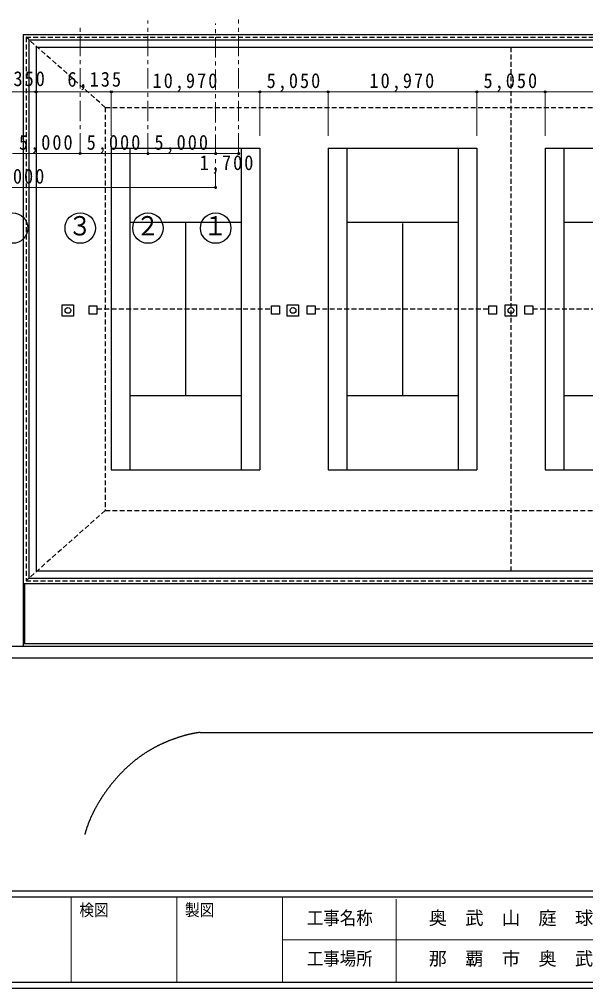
# Model space of a CAD drawing. Units: millimetres at full size, sheet at 1:300. Extents: x -143947 to 121650, y -84600 to 84600.
# Drawn here: x -8782 to 33038, y -84600 to -13020 of the extents above; entities that cross this region are included whole.
import ezdxf
from ezdxf.enums import TextEntityAlignment as Align

# ---------------------------------------------------------------- set-up
doc = ezdxf.new("R2010")
doc.units = ezdxf.units.MM
doc.header["$LTSCALE"] = 300
doc.header["$PDMODE"] = 32
doc.header["$PDSIZE"] = 150
doc.linetypes.add('CHAIN1', pattern=[8, 5, -1, 1, -1])
doc.linetypes.add('DASHED1', pattern=[1.8, 1.2, -0.6])
for name, color, linetype, lineweight in [('0-7_ハッチ', 3, 'Continuous', 25), ('3-2_寸法', 7, 'CHAIN1', 18), ('3-6_金属', 3, 'Continuous', 25), ('F-8', 5, 'Continuous', 25)]:
    doc.layers.add(name, color=color, linetype=linetype, lineweight=lineweight)
doc.layers.add('3-E_雑', color=9, linetype='Continuous')
doc.layers.add('F-6', color=2, linetype='Continuous')
doc.styles.add('ＭＳ ゴシック', font='')
doc.styles.get('ＭＳ ゴシック').set_extended_font_data('MS Gothic')

msp = doc.modelspace()

# ---------------------------------------------------------------- linework, layer by layer
at = {"layer": '0-7_ハッチ'}
for p, q in [((-8492.1, -14132.6), (63537.9, -14132.6)), ((-8492.1, -14132.6), (-8492.1, -59295.4)), ((-8448.9, -14132.6), (56914.4, -14132.6)), ((-8215.1, -14132.6), (56914.4, -14132.6)), ((-8092.1, -14532.6), (63137.9, -14532.6)), ((-8092.1, -14532.6), (-8092.1, -54282.6)), ((-7552.1, -15072.6), (63137.9, -15072.6)), ((-1992.1, -22522.6), (-1992.1, -46292.6)), ((-622.1, -22522.6), (-622.1, -46292.6)), ((7607.9, -22522.6), (7607.9, -46292.6)), ((14027.9, -22522.6), (24997.9, -22522.6)), ((14027.9, -22522.6), (14027.9, -46292.6)), ((15397.9, -22522.6), (15397.9, -46292.6)), ((23627.9, -22522.6), (23627.9, -46292.6)), ((24997.9, -22522.6), (24997.9, -46292.6)), ((30047.9, -22522.6), (41017.9, -22522.6)), ((30047.9, -22522.6), (30047.9, -46292.6)), ((31417.9, -22522.6), (31417.9, -46292.6)), ((-622.1, -28007.6), (7607.9, -28007.6)), ((3492.9, -28052.5), (3492.9, -40807.6)), ((15397.9, -28007.6), (23627.9, -28007.6)), ((19512.9, -28084.7), (19512.9, -40807.6)), ((31417.9, -28007.6), (39647.9, -28007.6)), ((-3631, -34183.4), (-3055.6, -34183.4)), ((-3055.6, -34183.4), (-3055.6, -34798.9)), ((9847.9, -34183.4), (10423.3, -34183.4)), ((10423.3, -34183.4), (10423.3, -34798.9)), ((12480.2, -34183.4), (13055.7, -34183.4)), ((13055.7, -34183.4), (13055.7, -34798.9)), ((25879.9, -34183.4), (26455.3, -34183.4)), ((26455.3, -34183.4), (26455.3, -34798.9)), ((28554.5, -34183.4), (29130, -34183.4)), ((29130, -34183.4), (29130, -34798.9)), ((-622.1, -40807.6), (7607.9, -40807.6)), ((15397.9, -40807.6), (23627.9, -40807.6)), ((31417.9, -40807.6), (39647.9, -40807.6)), ((-1992.1, -46292.6), (8977.9, -46292.6)), ((14027.9, -46292.6), (24997.9, -46292.6)), ((30047.9, -46292.6), (41017.9, -46292.6)), ((-8092.1, -54282.6), (63137.9, -54282.6)), ((-8492.1, -54682.6), (63537.9, -54682.6)), ((-8392.1, -54679.1), (-8392.1, -59096.6)), ((-84119.7, -59302.9), (68744.9, -59302.9)), ((-8492.1, -59102.9), (68644.9, -59102.9)), ((-87318.4, -60182.6), (71123.6, -60182.6)), ((4570.2, -65682.6), (69721.4, -65682.6))]:
    msp.add_line(p, q, dxfattribs=at)
at = {"layer": '0-7_ハッチ', "linetype": 'DASHED1'}
for p, q in [((-2435.9, -19522.5), (-8292.1, -14332.5)), ((-8292.1, -14332.6), (63337.9, -14332.6)), ((27522.9, -15074.7), (27522.9, -53747.8)), ((-2449.1, -19522.6), (-2449.1, -49292.6)), ((-3058.1, -34407.6), (9843.2, -34407.6)), ((13057.7, -34407.6), (25880.7, -34407.6)), ((29135.6, -34407.6), (42035.6, -34407.6)), ((-2449.1, -49292.6), (-8292.1, -54482.6)), ((-2449.1, -49292.6), (57951.9, -49292.6))]:
    msp.add_line(p, q, dxfattribs=at)
at = {"layer": '0-7_ハッチ', "color": 4, "lineweight": 9}
for p, q in [((-7552.1, -18374.9), (-7552.1, -15972.6)), ((-10481.6, -18374.9), (-7552.1, -18374.9)), ((-7552.1, -18374.9), (-1992.1, -18374.9)), ((-1992.1, -18374.9), (-1992.1, -21622.6)), ((-1992.1, -18374.9), (8977.9, -18374.9)), ((8977.9, -18374.9), (8977.9, -21622.6)), ((8977.9, -18374.9), (14027.9, -18374.9)), ((14027.9, -18374.9), (14027.9, -21622.6)), ((14027.9, -18374.9), (24997.9, -18374.9)), ((24997.9, -18374.9), (24997.9, -21622.6)), ((24997.9, -18374.9), (30047.9, -18374.9)), ((30047.9, -18374.9), (30047.9, -21622.6)), ((30047.9, -18374.9), (41017.9, -18374.9))]:
    msp.add_line(p, q, dxfattribs=at)
at = {"layer": '0-7_ハッチ', "linetype": 'DASHED1'}
for points in [[(-8292.1, -14332.6), (-8292.1, -54482.6), (63337.9, -54482.6)], [(-2449.1, -19522.6), (57951.9, -19522.6), (57951.9, -49292.6)]]:
    msp.add_lwpolyline(points, dxfattribs=at)
at = {"layer": '0-7_ハッチ'}
for points in [[(-7552.1, -15072.6), (-7552.1, -53742.6), (63137.9, -53742.6)], [(-1992.1, -22522.6), (8977.9, -22522.6), (8977.9, -46292.6)], [(-3055.6, -34798.9), (-3631, -34798.9), (-3631, -34183.4)], [(10423.3, -34798.9), (9847.9, -34798.9), (9847.9, -34183.4)], [(13055.7, -34798.9), (12480.2, -34798.9), (12480.2, -34183.4)], [(26455.3, -34798.9), (25879.9, -34798.9), (25879.9, -34183.4)], [(29130, -34798.9), (28554.5, -34798.9), (28554.5, -34183.4)], [(4571.2, -65683.3), (4554, -65684.8), (4536.1, -65686.5), (4517.7, -65688.3), (4498.6, -65690.3), (4479, -65692.5), (4458.8, -65694.9), (4438.1, -65697.5), (4416.9, -65700.2), (4395.1, -65703.2), (4372.8, -65706.3), (4350.1, -65709.6), (4326.8, -65713), (4303.1, -65716.7), (4279, -65720.5), (4254.4, -65724.5), (4229.3, -65728.7), (4203.9, -65733.1), (4178, -65737.7), (4151.8, -65742.4), (4125.2, -65747.3), (4098.2, -65752.4), (4070.8, -65757.7), (4043.1, -65763.2), (4015, -65768.8), (3986.7, -65774.6), (3958, -65780.6), (3929, -65786.8), (3899.7, -65793.1), (3870.1, -65799.6), (3840.3, -65806.3), (3810.2, -65813.2), (3779.8, -65820.2), (3749.2, -65827.4), (3718.4, -65834.8), (3687.3, -65842.3), (3656, -65850.1), (3624.5, -65857.9), (3592.8, -65866), (3560.9, -65874.2)], [(2238.3, -66312.4), (2203.8, -66326.4), (2169.4, -66340.6), (2135, -66354.8), (2100.6, -66369.2), (2066.2, -66383.7), (2031.9, -66398.3), (1997.7, -66413), (1963.4, -66427.9), (1929.3, -66442.9), (1895.1, -66458), (1861, -66473.2), (1827, -66488.6), (1793, -66504), (1759.1, -66519.6), (1725.3, -66535.3), (1691.5, -66551.2), (1657.7, -66567.1), (1624, -66583.2), (1590.4, -66599.3), (1556.9, -66615.6), (1523.4, -66632), (1490, -66648.6), (1456.6, -66665.2), (1423.3, -66682), (1390.1, -66698.9), (1357, -66715.8), (1323.9, -66733), (1290.9, -66750.2), (1258, -66767.5), (1225.2, -66785), (1192.4, -66802.5), (1159.7, -66820.2), (1127.1, -66838), (1094.6, -66855.9), (1062.1, -66874), (1029.8, -66892.1), (997.5, -66910.4), (965.3, -66928.7), (933.1, -66947.2)], [(3560.9, -65874.2), (3528.8, -65882.6), (3496.5, -65891.1), (3464.1, -65899.8), (3431.5, -65908.7), (3398.8, -65917.7), (3365.9, -65926.9), (3332.8, -65936.2), (3299.7, -65945.7), (3266.4, -65955.4), (3233, -65965.2), (3199.5, -65975.1), (3165.8, -65985.3), (3132.1, -65995.5), (3098.3, -66005.9), (3064.4, -66016.5), (3030.4, -66027.2), (2996.3, -66038.1), (2962.2, -66049.1), (2928, -66060.3), (2893.8, -66071.6), (2859.5, -66083), (2825.1, -66094.6), (2790.7, -66106.3), (2756.3, -66118.2), (2721.8, -66130.2), (2687.4, -66142.3), (2652.8, -66154.6), (2618.3, -66167), (2583.8, -66179.6), (2549.2, -66192.3), (2514.6, -66205.1), (2480.1, -66218.1), (2445.5, -66231.2), (2410.9, -66244.4), (2376.4, -66257.7), (2341.8, -66271.2), (2307.3, -66284.8), (2272.8, -66298.6), (2238.3, -66312.4)], [(933.1, -66947.2), (901.1, -66965.8), (869.1, -66984.5), (837.2, -67003.4), (805.4, -67022.3), (773.7, -67041.4), (742.1, -67060.6), (710.5, -67079.9), (679, -67099.3), (647.6, -67118.8), (616.3, -67138.4), (585.1, -67158.2), (553.9, -67178.1), (522.9, -67198.1), (491.9, -67218.2), (461, -67238.4), (430.2, -67258.7), (399.4, -67279.2), (368.8, -67299.8), (338.2, -67320.5), (307.7, -67341.3), (277.3, -67362.2), (246.9, -67383.2), (216.7, -67404.4), (186.5, -67425.7), (156.4, -67447.1), (126.4, -67468.6), (96.5, -67490.3), (66.6, -67512), (36.8, -67533.9), (7.1, -67555.9), (-22.5, -67578), (-52.1, -67600.2), (-81.5, -67622.6), (-110.9, -67645), (-140.2, -67667.6), (-169.5, -67690.3), (-198.6, -67713.2), (-227.7, -67736.1), (-256.7, -67759.2)], [(-256.7, -67759.2), (-285.6, -67782.4), (-314.5, -67805.7), (-343.3, -67829.1), (-372, -67852.6), (-400.6, -67876.3), (-429.1, -67900.1), (-457.6, -67924), (-486, -67948), (-514.3, -67972.1), (-542.6, -67996.4), (-570.8, -68020.7), (-598.9, -68045.2), (-626.9, -68069.8), (-654.8, -68094.5), (-682.7, -68119.4), (-710.5, -68144.3), (-738.3, -68169.4), (-765.9, -68194.5), (-793.5, -68219.8), (-821, -68245.2), (-848.4, -68270.7), (-875.8, -68296.3), (-903.1, -68322.1), (-930.3, -68347.9), (-957.4, -68373.9), (-984.4, -68399.9), (-1011.4, -68426.1), (-1038.3, -68452.4), (-1065.1, -68478.7), (-1091.9, -68505.2), (-1118.5, -68531.8), (-1145.1, -68558.5), (-1171.6, -68585.3), (-1198.1, -68612.2), (-1224.4, -68639.1), (-1250.7, -68666.2), (-1276.9, -68693.4), (-1303, -68720.7), (-1329, -68748.1)], [(-1329, -68748.1), (-1354.9, -68775.5), (-1380.8, -68803.1), (-1406.6, -68830.7), (-1432.3, -68858.5), (-1457.9, -68886.3), (-1483.4, -68914.2), (-1508.8, -68942.2), (-1534.1, -68970.3), (-1559.4, -68998.4), (-1584.6, -69026.6), (-1609.6, -69055), (-1634.6, -69083.3), (-1659.5, -69111.8), (-1684.3, -69140.3), (-1709, -69169), (-1733.6, -69197.6), (-1758.1, -69226.4), (-1782.5, -69255.2), (-1806.9, -69284.1), (-1831.1, -69313), (-1855.2, -69342), (-1879.2, -69371), (-1903.1, -69400.2), (-1926.9, -69429.3), (-1950.6, -69458.5), (-1974.2, -69487.8), (-1997.7, -69517.1), (-2021.1, -69546.5), (-2044.4, -69575.9), (-2067.6, -69605.3), (-2090.6, -69634.8), (-2113.6, -69664.4), (-2136.4, -69693.9), (-2159.1, -69723.5), (-2181.8, -69753.2), (-2204.2, -69782.8), (-2226.6, -69812.5), (-2248.9, -69842.2), (-2271, -69872)], [(-2271, -69872), (-2293, -69901.7), (-2314.9, -69931.5), (-2336.7, -69961.3), (-2358.3, -69991.2), (-2379.8, -70021), (-2401.2, -70050.8), (-2422.5, -70080.7), (-2443.7, -70110.6), (-2464.7, -70140.5), (-2485.6, -70170.3), (-2506.3, -70200.2), (-2526.9, -70230.1), (-2547.4, -70260), (-2567.8, -70289.9), (-2588, -70319.8), (-2608.1, -70349.6), (-2628, -70379.5), (-2647.9, -70409.4), (-2667.5, -70439.2), (-2687.1, -70469.1), (-2706.5, -70498.9), (-2725.8, -70528.7), (-2744.9, -70558.5), (-2763.9, -70588.2), (-2782.7, -70618), (-2801.4, -70647.7), (-2820, -70677.4), (-2838.4, -70707.1), (-2856.7, -70736.8), (-2874.8, -70766.4), (-2892.8, -70796), (-2910.7, -70825.5), (-2928.4, -70855.1), (-2945.9, -70884.6), (-2963.3, -70914), (-2980.6, -70943.5), (-2997.7, -70972.8), (-3014.7, -71002.2), (-3031.5, -71031.5)], [(-3031.5, -71031.5), (-3048.2, -71060.8), (-3064.8, -71090), (-3081.2, -71119.2), (-3097.4, -71148.3), (-3113.5, -71177.4), (-3129.5, -71206.5), (-3145.3, -71235.5), (-3161, -71264.4), (-3176.5, -71293.3), (-3191.9, -71322.1), (-3207.2, -71350.9), (-3222.3, -71379.7), (-3237.2, -71408.4), (-3252, -71437), (-3266.7, -71465.5), (-3281.2, -71494.1), (-3295.6, -71522.5), (-3309.8, -71550.9), (-3323.9, -71579.2), (-3337.9, -71607.5), (-3351.7, -71635.7), (-3365.3, -71663.8), (-3378.9, -71691.9), (-3392.2, -71719.8), (-3405.5, -71747.8), (-3418.6, -71775.6), (-3431.6, -71803.4), (-3444.4, -71831.1), (-3457.1, -71858.7), (-3469.6, -71886.2), (-3482, -71913.7), (-3494.3, -71941.1), (-3506.4, -71968.4), (-3518.4, -71995.6), (-3530.3, -72022.7), (-3542, -72049.7), (-3553.6, -72076.6), (-3565, -72103.4), (-3576.3, -72130.2)], [(-3576.3, -72130.2), (-3587.5, -72156.8), (-3598.6, -72183.3), (-3609.5, -72209.7), (-3620.2, -72236.1), (-3630.8, -72262.3), (-3641.3, -72288.3), (-3651.7, -72314.3), (-3661.9, -72340.1), (-3672, -72365.9), (-3681.9, -72391.4), (-3691.7, -72416.9), (-3701.4, -72442.2), (-3710.9, -72467.4), (-3720.3, -72492.4), (-3729.6, -72517.3), (-3738.7, -72542.1), (-3747.6, -72566.6), (-3756.5, -72591), (-3765.2, -72615.3), (-3773.7, -72639.4), (-3782.1, -72663.3), (-3790.4, -72687), (-3798.5, -72710.6), (-3806.5, -72733.9), (-3814.3, -72757.1), (-3822, -72780.1), (-3829.5, -72802.8), (-3836.9, -72825.4), (-3844.1, -72847.8), (-3851.2, -72869.9), (-3858.2, -72891.8), (-3865, -72913.5), (-3871.6, -72934.9), (-3878.1, -72956.2), (-3884.5, -72977.1), (-3890.7, -72997.9), (-3896.7, -73018.4), (-3902.6, -73038.6), (-3908.4, -73058.6)], [(-3908.4, -73058.6), (-3913.9, -73078.3), (-3919.4, -73097.8), (-3924.7, -73117), (-3929.8, -73135.9), (-3934.8, -73154.5), (-3939.7, -73172.9), (-3944.4, -73191), (-3948.9, -73208.8)]]:
    msp.add_lwpolyline(points, dxfattribs=at)
for points in [[(-5627.9, -34090.4), (-4783.3, -34090.4), (-4783.3, -34947.5), (-5627.9, -34947.5)], [(10999.8, -34090.4), (11844.3, -34090.4), (11844.3, -34947.5), (10999.8, -34947.5)], [(27088.3, -34090.4), (27932.9, -34090.4), (27932.9, -34947.5), (27088.3, -34947.5)]]:
    msp.add_lwpolyline(points, close=True, dxfattribs=at)
for centre in [(-5195.2, -34510.6), (11432.4, -34510.6), (27521, -34510.6)]:
    msp.add_circle(centre, 210.4, dxfattribs=at)
at = {"layer": '0-7_ハッチ', "color": 4}
for p in [(-7552.1, -18374.9), (-1992.1, -18374.9), (8977.9, -18374.9), (14027.9, -18374.9), (24997.9, -18374.9), (30047.9, -18374.9)]:
    msp.add_point(p, dxfattribs=at)
at = {"layer": '3-2_寸法'}
for p, q in [((-4286.8, -22933.3), (-4286.8, -13375.4)), ((713.2, -22933.3), (713.2, -13099.2)), ((5713.2, -25433.3), (5713.2, -13336)), ((7413.2, -22933.3), (7413.2, -13020.3))]:
    msp.add_line(p, q, dxfattribs=at)
at = {"layer": '3-2_寸法', "color": 4, "linetype": 'Continuous', "lineweight": 9}
for p, q in [((-9286.8, -22933.3), (-4286.8, -22933.3)), ((-4286.8, -22933.3), (713.2, -22933.3)), ((713.2, -22933.3), (5713.2, -22933.3)), ((5713.2, -22933.3), (7413.2, -22933.3)), ((-24286.8, -25433.3), (5713.2, -25433.3))]:
    msp.add_line(p, q, dxfattribs=at)
at = {"layer": '3-2_寸法', "color": 3}
for p in [(713.2, -22933.3), (5713.2, -22933.3), (7413.2, -22933.3), (5713.2, -25433.3)]:
    msp.add_point(p, dxfattribs=at)
at = {"layer": '3-6_金属'}
for centre in [(-9286.8, -28433.3), (-4286.8, -28433.3), (713.2, -28433.3), (5713.2, -28433.3)]:
    msp.add_circle(centre, 1125, dxfattribs=at)
at = {"layer": '3-E_雑', "color": 3}
msp.add_point((-4286.8, -22933.3), dxfattribs=at)
at = {"layer": 'F-8'}
for p, q in [((121200, -77400), (-116700, -77400)), ((121200, -77850), (-116700, -77850)), ((121200, -84150), (-116700, -84150)), ((121650, -84600), (-117150, -84600))]:
    msp.add_line(p, q, dxfattribs=at)
at = {"layer": 'F-8', "color": 7, "lineweight": 18}
for p, q in [((-4950, -77850), (-4950, -84150)), ((2850, -77850), (2850, -84150)), ((10650, -77850), (10650, -84150)), ((19050, -78000), (19050, -84150)), ((73050, -81000), (10650, -81000))]:
    msp.add_line(p, q, dxfattribs=at)

# ---------------------------------------------------------------- texts
at = {"layer": '0-7_ハッチ', "color": 7, "char_height": 1100, "attachment_point": 7, "style": 'ＭＳ ゴシック'}
for s, insert in [('\\T1.22;\\W0.9;2,350', (-10862, -18231.7)), ('\\T1.22;\\W0.9;6,135', (-5232.7, -18273.6)), ('\\T1.22;\\W0.9;10,970', (1055.4, -18374.9)), ('\\T1.22;\\W0.9;5,050', (9477.9, -18374.9)), ('\\T1.22;\\W0.9;10,970', (17075.4, -18374.9)), ('\\T1.22;\\W0.9;5,050', (25497.9, -18374.9))]:
    msp.add_mtext(s, dxfattribs=dict(at, insert=insert))
at = {"layer": '3-2_寸法', "char_height": 1100, "attachment_point": 7, "style": 'ＭＳ ゴシック'}
for s, insert in [('\\T1.22;\\W0.9;5,000', (-8811.8, -22933.3)), ('\\T1.22;\\W0.9;5,000', (-3811.8, -22933.3)), ('\\T1.22;\\W0.9;5,000', (1188.2, -22933.3)), ('\\T1.22;\\W0.9;1,700', (4538.2, -24433.3)), ('\\T1.22;\\W0.9;30,000', (-11724.3, -25433.3))]:
    msp.add_mtext(s, dxfattribs=dict(at, insert=insert))
at = {"layer": '3-6_金属', "color": 2, "style": 'ＭＳ ゴシック', "width": 0.9}
for s, p in [('３', (-5186.8, -29408.3)), ('２', (-186.8, -29408.3)), ('１', (4813.2, -29408.3))]:
    msp.add_text(s, height=1430, dxfattribs=at).set_placement(p, align=Align.BOTTOM_LEFT)
at = {"layer": 'F-6', "color": 3, "style": 'ＭＳ ゴシック', "width": 0.9}
for s, p in [('検図', (-4350, -79500)), ('製図', (3450, -79500))]:
    msp.add_text(s, height=879.8, dxfattribs=at).set_placement(p, align=Align.BOTTOM_LEFT)
at = {"layer": 'F-6', "style": 'ＭＳ ゴシック'}
for s, p in [('奥\u3000武\u3000山\u3000庭\u3000球\u3000場\u3000管\u3000理\u3000棟\u3000建\u3000築\u3000工\u3000事', (21450, -80175)), ('那\u3000覇\u3000市\u3000奥\u3000武\u3000山\u3000４４－１', (21450, -83175))]:
    msp.add_text(s, height=989.7, dxfattribs=at).set_placement(p, align=Align.BOTTOM_LEFT)
at = {"layer": 'F-6', "style": 'ＭＳ ゴシック', "width": 0.9}
for s, p in [('工事名称', (12450, -80175)), ('工事場所', (12450, -83175))]:
    msp.add_text(s, height=989.7, dxfattribs=at).set_placement(p, align=Align.BOTTOM_LEFT)

doc.saveas('drawing.dxf')
